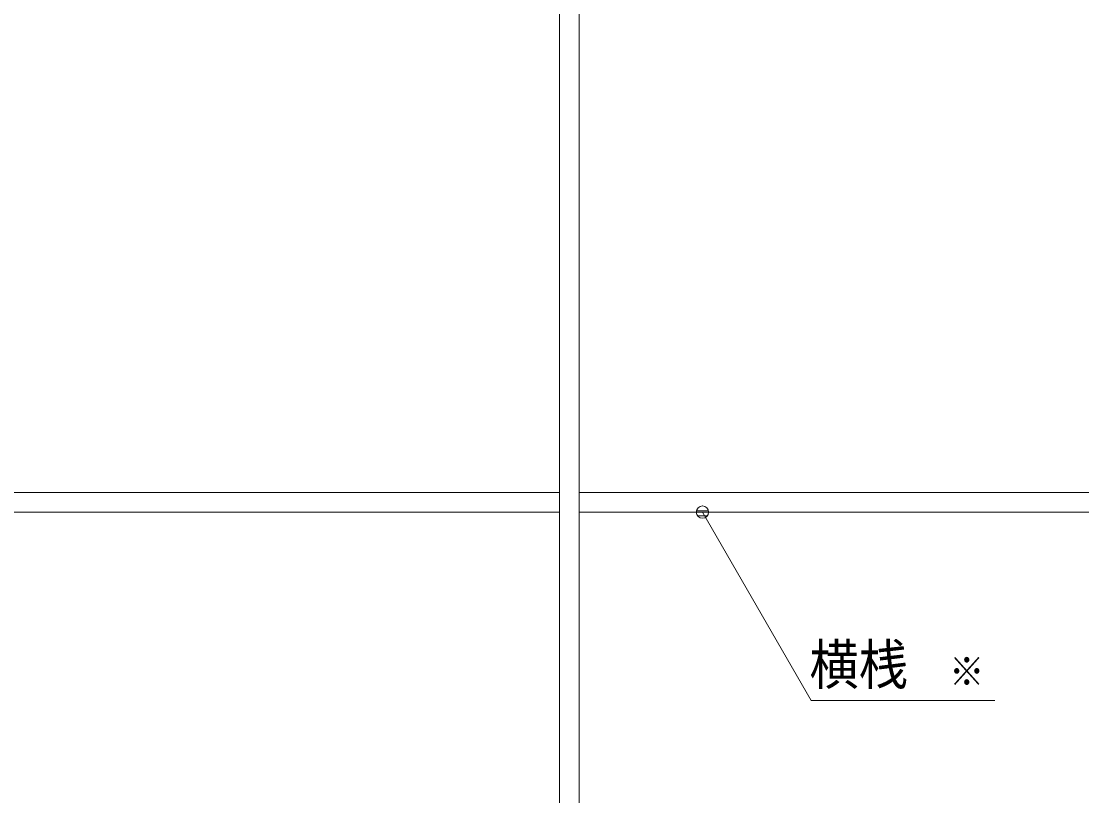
# Model space of a CAD drawing. Units: millimetres, scale not verified. Extents: x -6062 to 6062, y -3045 to 3045.
# Drawn here: x -2856 to -1996, y -706 to -78 of the extents above; entities that cross this region are included whole.
import ezdxf
from ezdxf.enums import TextEntityAlignment as Align

# ---------------------------------------------------------------- set-up
doc = ezdxf.new("R2010")
doc.units = ezdxf.units.MM
doc.header["$LTSCALE"] = 20
doc.layers.add('0-0_2寸法-3', color=7, linetype='Continuous', lineweight=9)
doc.layers.add('0-1_3一般', color=7, linetype='Continuous', lineweight=9)
doc.styles.add('ＭＳ ゴシック', font='')
doc.styles.get('ＭＳ ゴシック').set_extended_font_data('MS Gothic')

# ---------------------------------------------------------------- blocks, each defined once
blk = doc.blocks.new('グループ-111')
at = {"layer": '0-1_3一般'}
for p, q in [((-12640, -39740), (-12640, 6100)), ((-12640, 6100), (-12640, -39740)), ((-12320, -39740), (-12320, 6100)), ((-12320, 6100), (-12320, -39740)), ((-36000, -9200), (-12640, -9200)), ((-12320, -9200), (11360, -9200)), ((-36000, -9520), (-12640, -9520)), ((-12320, -9520), (11360, -9520))]:
    blk.add_line(p, q, dxfattribs=at)
blk = doc.blocks.new('グループ-112')
at = {"layer": '0-1_3一般'}
blk.add_blockref('グループ-111', (0, 0), dxfattribs=at)

msp = doc.modelspace()

# ---------------------------------------------------------------- linework, layer by layer
at = {"layer": '0-0_2寸法-3'}
for p, q in [((-2303.33, -471.01), (-2303.67, -471.01)), ((-2303.33, -471.01), (-2303.67, -471.01)), ((-2298.61, -475.01), (-2308.39, -475.01)), ((-2299.5, -479.01), (-2307.5, -479.01))]:
    msp.add_line(p, q, dxfattribs=at)
msp.add_lwpolyline([(-2066.16, -628.84), (-2215.26, -628.84), (-2303.5, -476)], dxfattribs=at)
msp.add_circle((-2303.5, -476), 5.01, dxfattribs=at)
msp.add_circle((-2303.5, -476), 5.01, dxfattribs=at)

# ---------------------------------------------------------------- block references
at = {"layer": '0-1_3一般', "xscale": 0.05, "yscale": 0.05}
msp.add_blockref('グループ-112', (-1787.5, 0), dxfattribs=at)

# ---------------------------------------------------------------- texts
at = {"layer": '0-0_2寸法-3', "style": 'ＭＳ ゴシック', "width": 0.9}
for s, height, p in [('横桟', 32.55, (-2216.61, -625.66)), ('※', 23.31, (-2103.26, -623.88))]:
    msp.add_text(s, height=height, dxfattribs=at).set_placement(p, align=Align.BOTTOM_LEFT)

doc.saveas('drawing.dxf')
